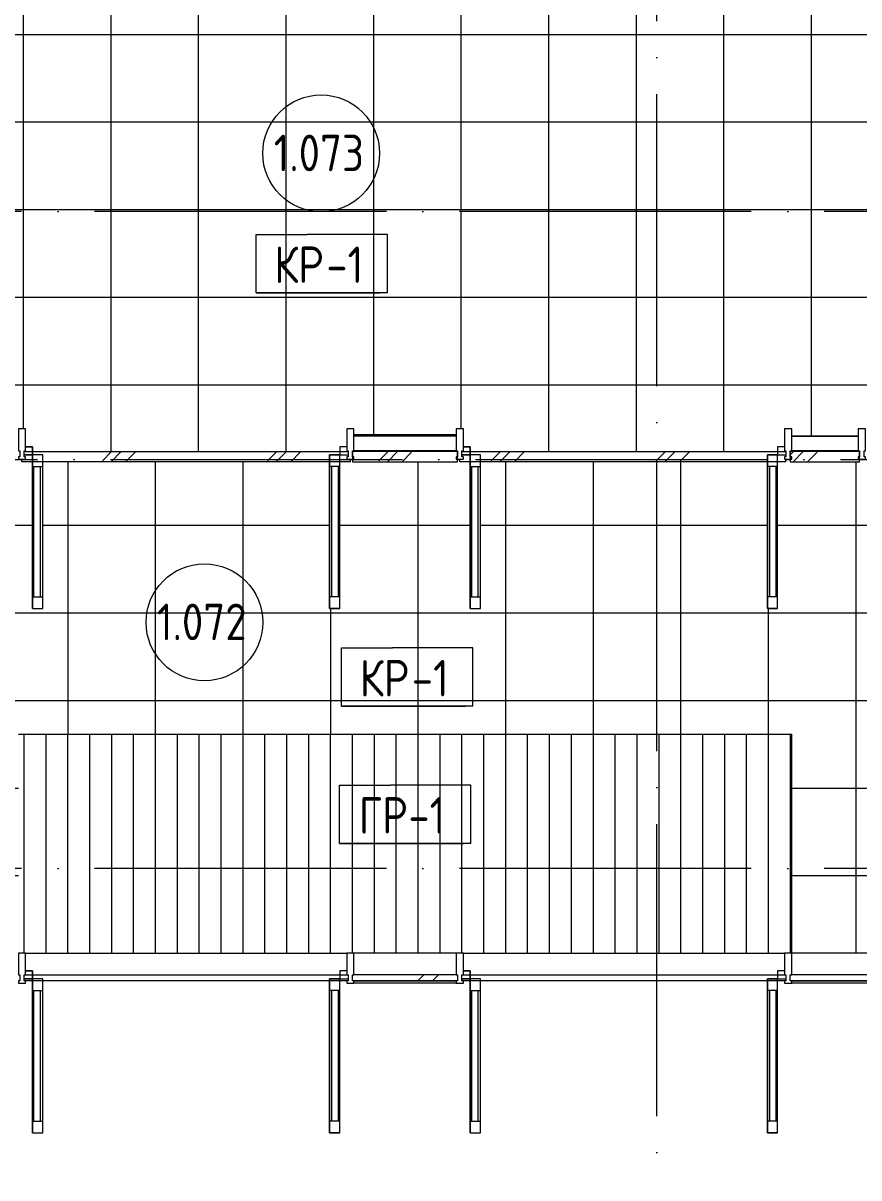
# Model space of a CAD drawing. Header units: millimetres. Extents: x -4370 to 196781, y -4577 to 61202.
# Drawn here: x 126358 to 132085, y 11005 to 18915 of the extents above; entities that cross this region are included whole.
import ezdxf

# ---------------------------------------------------------------- set-up
doc = ezdxf.new("R2010")
doc.units = ezdxf.units.MM
doc.linetypes.add('ADSK_Линия сетки', pattern=[2500, 2000, -250, 0, -250])
for name, color, linetype, lineweight in [('A-AREA-____-IDEN', 2, 'Continuous', 20), ('A-DETL-GENF-OTLN', 92, 'Continuous', 9), ('A-FLOR-____-IDEN', 11, 'Continuous', 20), ('A-FLOR-____-OTLN', 192, 'Continuous', 9), ('A-FLOR-____-PATT', 8, 'Continuous', 9), ('A-GLAZ-____-MCUT', 151, 'Continuous', 9), ('A-GLAZ-____-OTLN', 151, 'Continuous', 9), ('A-GLAZ-CURT-MCUT', 52, 'Continuous', 9), ('A-GLAZ-CURT-OTLN', 52, 'Continuous', 9), ('A-GLAZ-CWMG-MCUT', 51, 'Continuous', 9), ('A-GLAZ-CWMG-OTLN', 51, 'Continuous', 9), ('S-GRID-____-OTLN', 1, 'Continuous', 9)]:
    doc.layers.add(name, color=color, linetype=linetype, lineweight=lineweight)
doc.styles.add('GOST Common_1', font='GOST_Common.ttf', dxfattribs={"width": 0.9, "height": 250})

# ---------------------------------------------------------------- blocks, each defined once
blk = doc.blocks.new('Прямоугольный импост - Импост структурный с накладкой - 170мм-37174490-О_АИ_ПП_0_000_Целиком')
at = {"layer": 'A-GLAZ-CWMG-OTLN', "color": 10, "lineweight": 5}
for p, q in [((128625, 16098), (129325, 16098)), ((128625, 15985), (129325, 15985))]:
    blk.add_line(p, q, dxfattribs=at)
blk = doc.blocks.new('Прямоугольный импост - Импост структурный с накладкой - 160мм-37173922-О_АИ_ПП_0_000_Целиком')
at = {"layer": 'A-GLAZ-CWMG-OTLN', "color": 10, "lineweight": 5}
for p, q in [((131625, 16085), (132080, 16085)), ((131625, 15980), (131625, 15985)), ((131625, 15985), (132080, 15985))]:
    blk.add_line(p, q, dxfattribs=at)
blk = doc.blocks.new('Прямоугольный импост - Импост структурный с накладкой - 190мм-37087426-О_АИ_ПП_0_000_Целиком')
at = {"layer": 'A-GLAZ-CWMG-MCUT', "color": 90}
for p, q in [((0, 190), (-50, 190)), ((-50, 190), (-50, 40)), ((0, 40), (0, 190)), ((-50, 40), (-40, 40)), ((-40, 0), (-50, 0)), ((-50, 0), (-50, -17)), ((-40, 40), (-40, 0)), ((-10, 0), (-10, 40)), ((-10, 40), (0, 40)), ((0, 0), (-10, 0)), ((0, -17), (0, 0)), ((-50, -17), (0, -17))]:
    blk.add_line(p, q, dxfattribs=at)
blk = doc.blocks.new('PNS_Панель прямоугольная - Нр_Металл - 40мм-36089714-О_АИ_ПП_0_000_Целиком')
at = {"layer": 'A-GLAZ-____-OTLN', "color": 10, "lineweight": 5}
for p, q in [((-1100, 0), (1100, 0)), ((-1100, 0), (1100, 0)), ((1100, -40), (-1100, -40))]:
    blk.add_line(p, q, dxfattribs=at)
blk = doc.blocks.new('PNS_Панель прямоугольная - Нр_Металл - 40мм-36089346-О_АИ_ПП_0_000_Целиком')
at = {"layer": 'A-GLAZ-____-MCUT', "color": 10, "lineweight": 5}
for p, q in [((475, 0), (-475, 0)), ((-475, -40), (475, -40))]:
    blk.add_line(p, q, dxfattribs=at)
at = {"layer": 'A-GLAZ-____-OTLN', "color": 10, "lineweight": 5}
blk.add_line((-485, 0), (485, 0), dxfattribs=at)
blk = doc.blocks.new('Дверь_Витражная_СКБ_2Ст - ДВН_ДАО_Главный вход-36089722-О_АИ_ПП_0_000_Целиком')
at = {"layer": 'A-DETL-GENF-OTLN', "color": 90}
for p, q in [((-1053, 1040.5), (-983, 1040.5)), ((-1053, 1040.5), (-1053, -12.5)), ((-983, 1040.5), (-1053, 1040.5)), ((-1053, 1040.5), (-1053, -12.5)), ((-983, 1040.5), (-983, -12.5)), ((-983, -12.5), (-983, 1040.5)), ((1053, 1040.5), (983, 1040.5)), ((983, 1040.5), (983, -12.5)), ((1053, 1040.5), (983, 1040.5)), ((983, 1040.5), (983, -12.5)), ((1053, 1040.5), (1053, -12.5)), ((1053, -12.5), (1053, 1040.5)), ((-1053, 960.5), (-983, 960.5)), ((-1043, 960.5), (-1043, 67.5)), ((-999, 960.5), (-999, 67.5)), ((1053, 960.5), (983, 960.5)), ((999, 960.5), (999, 67.5)), ((1043, 960.5), (1043, 67.5)), ((-1053, 67.5), (-983, 67.5)), ((1053, 67.5), (983, 67.5)), ((-1053, -12.5), (-1110, -12.5)), ((-1053, -12.5), (-1110, -12.5)), ((-1100, -67.5), (-1053, -67.5)), ((-1100, -67.5), (-1053, -67.5)), ((-983, -12.5), (-1053, -12.5)), ((-1053, -12.5), (-983, -12.5)), ((-1053, -67.5), (-1053, -12.5)), ((-1053, -67.5), (-1053, -12.5)), ((983, -12.5), (1053, -12.5)), ((983, -12.5), (1053, -12.5)), ((1053, -67.5), (1053, -12.5)), ((1053, -12.5), (1110, -12.5)), ((1053, -12.5), (1053, -67.5)), ((1110, -12.5), (1053, -12.5)), ((1100, -67.5), (1053, -67.5)), ((1053, -67.5), (1100, -67.5))]:
    blk.add_line(p, q, dxfattribs=at)
blk = doc.blocks.new('PNS_Панель прямоугольная3 - Нр_Стекло - 40мм 2-36089407-О_АИ_ПП_0_000_Целиком')
at = {"layer": 'A-GLAZ-____-OTLN', "lineweight": 5}
h = blk.add_hatch(dxfattribs=at)
h.set_pattern_fill('FP_84', color=256, style=0, pattern_type=2)
h.set_pattern_definition([(225, (129075, 12255), (282.8427, -282.8427), [200, -600]), (225, (129275, 12355), (282.8427, -282.8427), [600, -200]), (225, (128875, 12455), (282.8427, -282.8427), [200, -600])])
h.paths.add_polyline_path([(-360, 0), (-360, -40), (360, -40), (360, 0), (-350, 0)])
at = {"layer": 'A-GLAZ-____-MCUT', "color": 10, "lineweight": 5}
for p, q in [((350, 0), (-350, 0)), ((-350, -40), (350, -40))]:
    blk.add_line(p, q, dxfattribs=at)
at = {"layer": 'A-GLAZ-____-OTLN', "color": 10, "lineweight": 5}
blk.add_line((-360, 0), (360, 0), dxfattribs=at)
blk = doc.blocks.new('Прямоугольный импост - Импост структурный с накладкой - 190мм-36089257-О_АИ_ПП_0_000_Целиком')
at = {"layer": 'A-GLAZ-CWMG-MCUT', "color": 90}
for p, q in [((-25, 40), (-25, 190)), ((-25, 190), (25, 190)), ((25, 190), (25, 40)), ((-15, 40), (-25, 40)), ((-25, -17), (-25, 0)), ((-25, 0), (-15, 0)), ((-15, 0), (-15, 40)), ((15, 40), (15, 0)), ((25, 40), (15, 40)), ((15, 0), (25, 0)), ((25, 0), (25, -17)), ((25, -17), (-25, -17))]:
    blk.add_line(p, q, dxfattribs=at)
blk = doc.blocks.new('Прямоугольный импост - Импост структурный с накладкой - 190мм-V55-О_АИ_ПП_0_000_Целиком')
at = {"layer": 'A-GLAZ-CWMG-OTLN', "color": 10, "lineweight": 5}
for p, q in [((132315, 12545), (131625, 12545)), ((132575, 12338), (131625, 12338))]:
    blk.add_line(p, q, dxfattribs=at)
blk = doc.blocks.new('Прямоугольный импост - Импост структурный с накладкой - 190мм-36088555-О_АИ_ПП_0_000_Целиком')
at = {"layer": 'A-GLAZ-CWMG-OTLN', "color": 10, "lineweight": 5}
for p, q in [((129325, 12545), (128625, 12545)), ((129325, 12338), (128625, 12338))]:
    blk.add_line(p, q, dxfattribs=at)
blk = doc.blocks.new('Дверь_Витражная_СКБ_2Ст - ДВН_ДАО_Главный вход-37174373-О_АИ_ПП_0_000_Целиком')
at = {"layer": 'A-DETL-GENF-OTLN', "color": 90}
for p, q in [((-1053, 1040.5), (-983, 1040.5)), ((-1053, 1040.5), (-1053, -12.5)), ((-983, 1040.5), (-1053, 1040.5)), ((-1053, 1040.5), (-1053, -12.5)), ((-983, 1040.5), (-983, -12.5)), ((-983, -12.5), (-983, 1040.5)), ((1053, 1040.5), (983, 1040.5)), ((983, 1040.5), (983, -12.5)), ((1053, 1040.5), (983, 1040.5)), ((983, 1040.5), (983, -12.5)), ((1053, 1040.5), (1053, -12.5)), ((1053, -12.5), (1053, 1040.5)), ((-1053, 960.5), (-983, 960.5)), ((-1043, 960.5), (-1043, 67.5)), ((-999, 960.5), (-999, 67.5)), ((1053, 960.5), (983, 960.5)), ((999, 960.5), (999, 67.5)), ((1043, 960.5), (1043, 67.5)), ((-1053, 67.5), (-983, 67.5)), ((1053, 67.5), (983, 67.5)), ((-1053, -12.5), (-1110, -12.5)), ((-1053, -12.5), (-1110, -12.5)), ((-1100, -67.5), (-1053, -67.5)), ((-1100, -67.5), (-1053, -67.5)), ((-983, -12.5), (-1053, -12.5)), ((-1053, -12.5), (-983, -12.5)), ((-1053, -67.5), (-1053, -12.5)), ((-1053, -67.5), (-1053, -12.5)), ((983, -12.5), (1053, -12.5)), ((983, -12.5), (1053, -12.5)), ((1053, -67.5), (1053, -12.5)), ((1053, -12.5), (1110, -12.5)), ((1053, -12.5), (1053, -67.5)), ((1110, -12.5), (1053, -12.5)), ((1100, -67.5), (1053, -67.5)), ((1053, -67.5), (1100, -67.5))]:
    blk.add_line(p, q, dxfattribs=at)
blk = doc.blocks.new('Прямоугольный импост - Импост структурный с накладкой - 190мм-37087415-О_АИ_ПП_0_000_Целиком')
at = {"layer": 'A-GLAZ-CWMG-MCUT', "color": 90}
for p, q in [((-25, 40), (-25, 190)), ((-25, 190), (25, 190)), ((25, 190), (25, 40)), ((-15, 40), (-25, 40)), ((-25, -17), (-25, 0)), ((-25, 0), (-15, 0)), ((-15, 0), (-15, 40)), ((15, 40), (15, 0)), ((25, 40), (15, 40)), ((15, 0), (25, 0)), ((25, 0), (25, -17)), ((25, -17), (-25, -17))]:
    blk.add_line(p, q, dxfattribs=at)
blk = doc.blocks.new('Прямоугольный импост - Импост структурный с накладкой - 190мм-37087416-О_АИ_ПП_0_000_Целиком')
at = {"layer": 'A-GLAZ-CWMG-MCUT', "color": 90}
for p, q in [((-25, 40), (-25, 190)), ((-25, 190), (25, 190)), ((25, 190), (25, 40)), ((-15, 40), (-25, 40)), ((-25, -17), (-25, 0)), ((-25, 0), (-15, 0)), ((-15, 0), (-15, 40)), ((15, 40), (15, 0)), ((25, 40), (15, 40)), ((15, 0), (25, 0)), ((25, 0), (25, -17)), ((25, -17), (-25, -17))]:
    blk.add_line(p, q, dxfattribs=at)
blk = doc.blocks.new('Прямоугольный импост - Импост структурный с накладкой - 190мм-37087417-О_АИ_ПП_0_000_Целиком')
at = {"layer": 'A-GLAZ-CWMG-MCUT', "color": 90}
for p, q in [((-25, 40), (-25, 190)), ((-25, 190), (25, 190)), ((25, 190), (25, 40)), ((-15, 40), (-25, 40)), ((-25, -17), (-25, 0)), ((-25, 0), (-15, 0)), ((-15, 0), (-15, 40)), ((15, 40), (15, 0)), ((25, 40), (15, 40)), ((15, 0), (25, 0)), ((25, 0), (25, -17)), ((25, -17), (-25, -17))]:
    blk.add_line(p, q, dxfattribs=at)
blk = doc.blocks.new('Прямоугольный импост - Импост структурный с накладкой - 160мм-37173923-О_АИ_ПП_0_000_Целиком')
at = {"layer": 'A-GLAZ-CWMG-OTLN', "color": 10, "lineweight": 5}
for p, q in [((132080, 16085), (131625, 16085)), ((131625, 15980), (131625, 15985)), ((132080, 15985), (131625, 15985)), ((132080, 15985), (132080, 15980))]:
    blk.add_line(p, q, dxfattribs=at)
blk = doc.blocks.new('Прямоугольный импост - Импост структурный с накладкой - 160мм-37174491-О_АИ_ПП_0_000_Целиком')
at = {"layer": 'A-GLAZ-CWMG-OTLN', "color": 10, "lineweight": 5}
for p, q in [((129325, 16085), (128625, 16085)), ((128625, 15980), (128625, 15985)), ((129325, 15985), (128625, 15985)), ((129325, 15985), (129325, 15980))]:
    blk.add_line(p, q, dxfattribs=at)
blk = doc.blocks.new('Системная панель - Стекло - 70мм-37174494-О_АИ_ПП_0_000_Целиком')
at = {"layer": 'A-GLAZ-CURT-OTLN', "lineweight": 5}
h = blk.add_hatch(dxfattribs=at)
h.set_pattern_fill('FP_123', color=256, style=0, pattern_type=2)
h.set_pattern_definition([(225, (130567.5, 15845), (282.8427, -282.8427), [200, -600]), (225, (130767.5, 15945), (282.8427, -282.8427), [600, -200]), (225, (130367.5, 16045), (282.8427, -282.8427), [200, -600])])
h.paths.add_polyline_path([(-1096.9, 35), (-1117.5, 35), (-1117.5, 17), (-1107.5, 17), (-1107.5, 0), (-1117.5, 0), (-1117.5, -35), (1102.5, -35), (1102.5, 0), (1092.5, 0), (1092.5, 17), (1117.5, 17), (1117.5, 35), (-1091.3, 35)])
at = {"layer": 'A-GLAZ-CURT-OTLN', "color": 10, "lineweight": 5}
for p, q in [((-1117.5, 35), (1117.5, 35)), ((-1117.5, 35), (-1117.5, 17)), ((1117.5, 35), (1117.5, 17)), ((1102.5, -35), (-1117.5, -35))]:
    blk.add_line(p, q, dxfattribs=at)
blk = doc.blocks.new('Системная панель - Стекло - 70мм-37174426-О_АИ_ПП_0_000_Целиком')
at = {"layer": 'A-GLAZ-CURT-OTLN', "lineweight": 5}
h = blk.add_hatch(dxfattribs=at)
h.set_pattern_fill('FP_124', color=256, style=0, pattern_type=2)
h.set_pattern_definition([(225, (127575, 15845), (282.8427, -282.8427), [200, -600]), (225, (127775, 15945), (282.8427, -282.8427), [600, -200]), (225, (127375, 16045), (282.8427, -282.8427), [200, -600])])
h.paths.add_polyline_path([(-1089.4, 35), (-1125, 35), (-1125, 17), (-1100, 17), (-1100, 0), (-1110, 0), (-1110, -35), (1110, -35), (1110, 0), (1100, 0), (1100, 17), (1125, 17), (1125, 35), (1089.4, 35)])
at = {"layer": 'A-GLAZ-CURT-OTLN', "color": 10, "lineweight": 5}
for p, q in [((-1125, 35), (1125, 35)), ((-1125, 35), (-1125, 17)), ((1125, 35), (1125, 17)), ((1110, -35), (-1110, -35))]:
    blk.add_line(p, q, dxfattribs=at)
blk = doc.blocks.new('Системная панель - Стекло - 70мм-37174005-О_АИ_ПП_0_000_Целиком')
at = {"layer": 'A-GLAZ-CURT-OTLN', "lineweight": 5}
h = blk.add_hatch(dxfattribs=at)
h.set_pattern_fill('FP_125', color=256, style=0, pattern_type=2)
h.set_pattern_definition([(225, (131952.5, 15845), (282.8427, -282.8427), [200, -600]), (225, (132152.5, 15945), (282.8427, -282.8427), [600, -200]), (225, (131752.5, 16045), (282.8427, -282.8427), [200, -600])])
h.paths.add_polyline_path([(-237.5, 35), (-237.5, -35), (237.5, -35), (237.5, 35), (-231.9, 35)])
at = {"layer": 'A-GLAZ-CURT-MCUT', "color": 90}
for p, q in [((237.5, 35), (-237.5, 35)), ((-237.5, 35), (-237.5, -35)), ((237.5, -35), (237.5, 35)), ((-237.5, -35), (237.5, -35))]:
    blk.add_line(p, q, dxfattribs=at)
blk = doc.blocks.new('Системная панель - Стекло - 70мм-37174503-О_АИ_ПП_0_000_Целиком')
at = {"layer": 'A-GLAZ-CURT-OTLN', "lineweight": 5}
h = blk.add_hatch(dxfattribs=at)
h.set_pattern_fill('FP_126', color=256, style=0, pattern_type=2)
h.set_pattern_definition([(225, (129075, 15845), (282.8427, -282.8427), [200, -600]), (225, (129275, 15945), (282.8427, -282.8427), [600, -200]), (225, (128875, 16045), (282.8427, -282.8427), [200, -600])])
h.paths.add_polyline_path([(-360, 35), (-360, -35), (360, -35), (360, 35), (305.9, 35)])
at = {"layer": 'A-GLAZ-CURT-MCUT', "color": 90}
for p, q in [((360, 35), (-360, 35)), ((-360, 35), (-360, -35)), ((360, -35), (360, 35)), ((-360, -35), (360, -35))]:
    blk.add_line(p, q, dxfattribs=at)
blk = doc.blocks.new('0083_СОШ675_АР_R22_rvt-1-О_АИ_ПП_0_000_Целиком')
at = {"layer": 'A-GLAZ-CURT-OTLN', "color": 90, "lineweight": 9, "rotation": 180}
for name, p in [('Системная панель - Стекло - 70мм-37174426-О_АИ_ПП_0_000_Целиком', (127475, 15945)), ('Дверь_Витражная_СКБ_2Ст - ДВН_ДАО_Главный вход-37174373-О_АИ_ПП_0_000_Целиком', (127475, 15945)), ('Системная панель - Стекло - 70мм-37174503-О_АИ_ПП_0_000_Целиком', (128975, 15945)), ('Системная панель - Стекло - 70мм-37174494-О_АИ_ПП_0_000_Целиком', (130467.5, 15945)), ('Дверь_Витражная_СКБ_2Ст - ДВН_ДАО_Главный вход-37174373-О_АИ_ПП_0_000_Целиком', (130475, 15945)), ('Системная панель - Стекло - 70мм-37174005-О_АИ_ПП_0_000_Целиком', (131852.5, 15945)), ('Дверь_Витражная_СКБ_2Ст - ДВН_ДАО_Главный вход-36089722-О_АИ_ПП_0_000_Целиком', (127475, 12355)), ('Дверь_Витражная_СКБ_2Ст - ДВН_ДАО_Главный вход-36089722-О_АИ_ПП_0_000_Целиком', (130475, 12355)), ('PNS_Панель прямоугольная - Нр_Металл - 40мм-36089714-О_АИ_ПП_0_000_Целиком', (127475, 12355)), ('PNS_Панель прямоугольная3 - Нр_Стекло - 40мм 2-36089407-О_АИ_ПП_0_000_Целиком', (128975, 12355)), ('PNS_Панель прямоугольная - Нр_Металл - 40мм-36089714-О_АИ_ПП_0_000_Целиком', (130475, 12355)), ('PNS_Панель прямоугольная - Нр_Металл - 40мм-36089346-О_АИ_ПП_0_000_Целиком', (132100, 12355))]:
    blk.add_blockref(name, p, dxfattribs=at)
at = {"layer": 'A-GLAZ-CWMG-OTLN', "color": 90, "lineweight": 9, "extrusion": (0, 0, -1)}
for name, p in [('Прямоугольный импост - Импост структурный с накладкой - 190мм-37087416-О_АИ_ПП_0_000_Целиком', (-126350, 15945)), ('Прямоугольный импост - Импост структурный с накладкой - 190мм-37087416-О_АИ_ПП_0_000_Целиком', (-128600, 15945)), ('Прямоугольный импост - Импост структурный с накладкой - 190мм-37087415-О_АИ_ПП_0_000_Целиком', (-129350, 15945)), ('Прямоугольный импост - Импост структурный с накладкой - 190мм-37087417-О_АИ_ПП_0_000_Целиком', (-131600, 15945)), ('Прямоугольный импост - Импост структурный с накладкой - 190мм-36089257-О_АИ_ПП_0_000_Целиком', (-126350, 12355)), ('Прямоугольный импост - Импост структурный с накладкой - 190мм-36089257-О_АИ_ПП_0_000_Целиком', (-128600, 12355)), ('Прямоугольный импост - Импост структурный с накладкой - 190мм-36089257-О_АИ_ПП_0_000_Целиком', (-129350, 12355)), ('Прямоугольный импост - Импост структурный с накладкой - 190мм-36089257-О_АИ_ПП_0_000_Целиком', (-131600, 12355))]:
    blk.add_blockref(name, p, dxfattribs=at)
at = {"layer": 'A-GLAZ-CWMG-OTLN', "color": 90, "lineweight": 9}
for name, p in [('Прямоугольный импост - Импост структурный с накладкой - 170мм-37174490-О_АИ_ПП_0_000_Целиком', (0, 0)), ('Прямоугольный импост - Импост структурный с накладкой - 160мм-37174491-О_АИ_ПП_0_000_Целиком', (0, 0)), ('Прямоугольный импост - Импост структурный с накладкой - 160мм-37173922-О_АИ_ПП_0_000_Целиком', (0, 0)), ('Прямоугольный импост - Импост структурный с накладкой - 160мм-37173923-О_АИ_ПП_0_000_Целиком', (0, 0)), ('Прямоугольный импост - Импост структурный с накладкой - 190мм-37087426-О_АИ_ПП_0_000_Целиком', (132130, 15945)), ('Прямоугольный импост - Импост структурный с накладкой - 190мм-36088555-О_АИ_ПП_0_000_Целиком', (0, 0)), ('Прямоугольный импост - Импост структурный с накладкой - 190мм-V55-О_АИ_ПП_0_000_Целиком', (0, 0))]:
    blk.add_blockref(name, p, dxfattribs=at)
blk = doc.blocks.new('ADSK_Марка_Перекрытие - Типоразмер_ADSK_Марка-158127-О_АИ_ПП_0_000_Целиком')
at = {"layer": 'A-FLOR-____-IDEN'}
for p, q in [((-4.5, 4), (-1, 4)), ((-4.5, 0), (-4.5, 4)), ((4.5, 4), (-1, 4)), ((4.5, 0), (4.5, 4)), ((4.5, 0), (-4.5, 0)), ((-4.5, 0), (4, 0))]:
    blk.add_line(p, q, dxfattribs=at)
blk = doc.blocks.new('ADSK_Марка_Помещение_ОдноЗначение - Номер-159740-О_АИ_ПП_0_000_Целиком')
at = {"layer": 'A-AREA-____-IDEN'}
blk.add_circle((0, 0), 4, dxfattribs=at)

msp = doc.modelspace()

# ---------------------------------------------------------------- hatches: boundary and pattern name
at = {"layer": 'A-FLOR-____-PATT'}
h = msp.add_hatch(dxfattribs=at)
h.set_pattern_fill('FP_136', color=256, style=0, pattern_type=2)
h.set_pattern_definition([(90, (126960, 14637.5), (-600, 4e-14), []), (180, (126960, 14637.5), (-7e-14, -600), [])])
h.paths.add_polyline_path([(121950.001172, 10025.000586), (124685.001172, 10025.000586), (124685.001172, 10225.000586), (124690.001172, 10225.000586), (124690.001172, 10240.000586), (125035, 10240.000586), (125035, 10425), (125040, 10425.000586), (125040, 10435.000586), (125050, 10435.000586), (125050, 10440.000586), (125235, 10440.000586), (125235.010844, 10435.000586), (125245, 10435.000586), (125245, 10425), (125250, 10425.000586), (125250, 12545), (125235, 12545), (125235, 15710.000586), (125049.978078, 15710.000586), (125049.784291, 15715.000586), (125039.978078, 15715.000586), (125039.978078, 15725.000586), (125034.978078, 15725.000586), (125034.978078, 16124.999414), (125039.978078, 16125), (125039.978078, 16135), (125049.978078, 16135), (125049.978078, 16140), (125610, 16140), (125610, 16134.999414), (125660, 16134.999414), (125660, 16084.999414), (126325, 16084.999414), (126325, 16134.999414), (126375, 16134.999414), (126375, 16012.499414), (126422, 16012.499414), (126422, 15979.999414), (128528, 15979.999414), (128528, 16012.499414), (128575, 16012.499414), (128575, 16134.999414), (128625, 16134.999414), (128625, 16097.999414), (129325, 16097.999414), (129325, 16134.999414), (129375, 16134.999414), (129375, 16012.499414), (129422, 16012.499414), (129422, 15979.999414), (131528, 15979.999414), (131528, 16012.499414), (131575, 16012.499414), (131575, 16134.999414), (131625, 16134.999414), (131625, 16084.999414), (132079.978078, 16084.999414), (132079.978078, 16134.999414), (132129.978078, 16134.999414), (132130.857536, 16140), (132285, 16140), (132285, 17285.000586), (132300, 17285.000586), (132300, 16140), (132484.978078, 16140), (132484.978078, 19010.000586), (132300, 19010.000586), (132299.978078, 18895), (132285, 18895), (132285, 19199.999414), (121414.978078, 19199.999414), (121414.978078, 19010), (121215, 19010), (121215, 16140), (121399.999886, 16140), (121400, 16135), (121410, 16135), (121410, 16125), (121415, 16124.999414), (121415, 15724.502055), (121410, 15724.500586), (121410, 15714.500586), (121400, 15714.500586), (121398.921975, 15709.500586), (121200, 15709.5), (121200, 15724.5), (121197, 15724.5), (121197, 10425), (121200, 10425), (121200, 10429.5), (121210, 10429.621636), (121210, 10435), (121215, 10435), (121215, 10440), (121399.978078, 10440), (121399.978078, 10435), (121409.978078, 10435), (121409.978078, 10425), (121414.978078, 10424.999414), (121414.978078, 10240.000586), (121910.001172, 10240.000586), (121910.001172, 10225.000586), (121915.001172, 10225.000586), (121915.001172, 10025.000586), (121940.001172, 10025.000586)])
h.paths.add_polyline_path([(121896.001172, 10025.000586), (121900.001133, 10025.000586), (121900.000586, 10225), (121896.001172, 10225.000586), (121896.001172, 10085)])
h.paths.add_polyline_path([(125099.978078, 12945.000001), (124999.978078, 12945.000001), (124999.978078, 13145.000001), (125099.978078, 13145.000001)])
h.paths.add_polyline_path([(125620, 15925), (126350, 15925), (126350, 15927.999414), (125610, 15927.999414), (125610, 15925)])
h.paths.add_polyline_path([(131615, 15925), (131615, 15927.999414), (131585, 15927.999414), (131585, 15925), (131611.000039, 15925)])
h.paths.add_polyline_path([(132114.978078, 15925), (132129.978078, 15925), (132129.978078, 15927.999414), (132089.978078, 15927.999414), (132089.978078, 15925)])
h.paths.add_polyline_path([(128600, 15925), (128615, 15925), (128615, 15927.999414), (128600, 15927.999414)])
h.paths.add_polyline_path([(129350, 15925), (129350, 15927.999414), (129335, 15927.999414), (129335, 15925)])
h.paths.add_polyline_path([(131625, 15979.999414), (131625, 15984.999414), (131615, 15984.999414), (131615, 15979.999414)])
h = msp.add_hatch(dxfattribs=at)
h.set_pattern_fill('FP_191', color=256, style=0, pattern_type=2)
h.set_pattern_definition([(90, (129065, 14274.94), (-600, 4e-14), []), (180, (129065, 14274.94), (-7e-14, -600), [])])
h.paths.add_polyline_path([(126325, 12544.940333), (126325, 14045), (131625, 14045), (131625, 12545), (132315, 12545), (132315, 15540.000586), (132129.978078, 15540.000586), (132129.978078, 15545.000586), (132119.978078, 15545.000586), (132119.978078, 15555.000586), (132114.978078, 15555.000586), (132114.978078, 15924.940333), (132089.978078, 15924.940333), (132089.978078, 15909.999414), (131615, 15909.999414), (131615, 15924.940333), (131585, 15924.940333), (131585, 15909.999414), (131528, 15909.999414), (131528, 14904.499414), (131458, 14904.499414), (131458, 15909.999414), (129492, 15909.999414), (129492, 14904.499414), (129422, 14904.499414), (129422, 15909.999414), (129350, 15909.999414), (129350, 15924.940333), (129335, 15924.940333), (129335, 15909.999414), (128615, 15909.999414), (128615, 15924.940333), (128600, 15924.940333), (128600, 15909.999414), (128528, 15909.999414), (128528, 14904.499414), (128458, 14904.499414), (128458, 15909.999414), (126492, 15909.999414), (126492, 14904.499414), (126422, 14904.499414), (126422, 15909.999414), (126350, 15909.999414), (126350, 15924.940333), (125635, 15924.940333), (125635, 12545.000586), (126324.989039, 12544.940333)])
h = msp.add_hatch(dxfattribs=at)
h.set_pattern_fill('FP_320', color=256, style=0, pattern_type=2)
h.set_pattern_definition([(90, (129065.02, 14199.88), (-150, 9e-15), [])])
h.paths.add_polyline_path([(128669.124946, 12545), (131625, 12545), (131625, 14045), (126325, 14045), (126325, 12545), (128625, 12545)])

# ---------------------------------------------------------------- linework, layer by layer
at = {"layer": 'A-FLOR-____-OTLN'}
for p, q in [((128600, 15925), (128615, 15925)), ((128615, 15924.940333), (128600, 15924.940333)), ((129335, 15925), (129350, 15925)), ((129350, 15924.940333), (129335, 15924.940333)), ((131585, 15925), (131615, 15925)), ((131615, 15924.940333), (131585, 15924.940333)), ((126325, 14045), (131625, 14045)), ((131625, 12545), (131625, 14045)), ((126375, 12545), (128575, 12545)), ((129375, 12545), (131575, 12545))]:
    msp.add_line(p, q, dxfattribs=at)
at = {"layer": 'S-GRID-____-OTLN', "linetype": 'ADSK_Линия сетки'}
for p, q in [((130700.001, -3572.657751), (130700.001, 61202.00513)), ((156348.554077, 17625.060253), (99320, 17625.060253)), ((-3047.723308, 15925.000586), (156348.554077, 15925.000586)), ((156348.554077, 13125.11992), (99320, 13125.11992))]:
    msp.add_line(p, q, dxfattribs=at)

# ---------------------------------------------------------------- block references
at = {"lineweight": 5}
msp.add_blockref('0083_СОШ675_АР_R22_rvt-1-О_АИ_ПП_0_000_Целиком', (0, 0), dxfattribs=at)
at = {"layer": 'A-AREA-____-IDEN', "xscale": 99.99999999999993, "yscale": 99.99999999999993, "zscale": 99.99999999999993}
for p in [(128400.12383, 18022.732832), (127600.12383, 14810.481711)]:
    msp.add_blockref('ADSK_Марка_Помещение_ОдноЗначение - Номер-159740-О_АИ_ПП_0_000_Целиком', p, dxfattribs=at)
at = {"layer": 'A-FLOR-____-IDEN', "xscale": 99.99999999999993, "yscale": 99.99999999999993, "zscale": 99.99999999999993}
for p in [(128404.258296, 17066.86012), (128990.021922, 14234.940333), (128975, 13295)]:
    msp.add_blockref('ADSK_Марка_Перекрытие - Типоразмер_ADSK_Марка-158127-О_АИ_ПП_0_000_Целиком', p, dxfattribs=at)

# ---------------------------------------------------------------- texts
at = {"layer": 'A-AREA-____-IDEN', "lineweight": 9, "char_height": 250, "width": 800.8858125, "attachment_point": 1, "style": 'GOST Common_1'}
for s, insert in [('1.073', (128074.766572, 18150.457904)), ('1.072', (127274.766572, 14938.206782))]:
    msp.add_mtext(s, dxfattribs=dict(at, insert=insert))
at = {"layer": 'A-FLOR-____-IDEN', "lineweight": 9, "char_height": 250, "attachment_point": 1, "style": 'GOST Common_1'}
for s, insert, width in [('КР', (128078.17745, 17384.697694), 432.91125), ('-1', (128435.36495, 17384.697694), 331.898625), ('КР', (128663.941076, 14552.777907), 432.91125), ('-1', (129021.128576, 14552.777907), 331.898625), ('ГР', (128657.919154, 13612.837574), 411.2656875), ('-1', (128997.247279, 13612.837574), 331.898625)]:
    msp.add_mtext(s, dxfattribs=dict(at, insert=insert, width=width))

doc.saveas('drawing.dxf')
